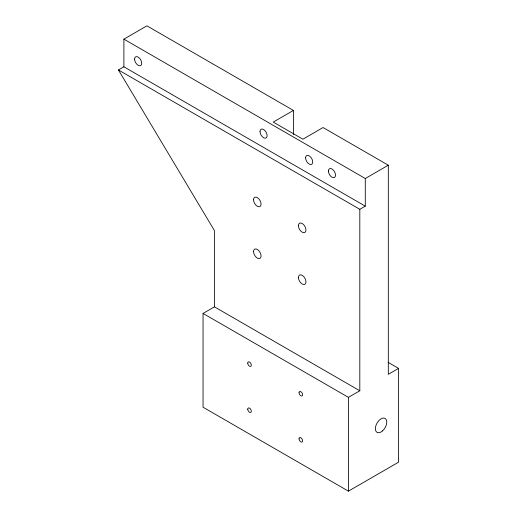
<?xml version="1.0" encoding="UTF-8"?>
<svg xmlns="http://www.w3.org/2000/svg" width="517" height="517" viewBox="0 0 517 517"><rect width="100%" height="100%" fill="white"/><g stroke="black" fill="none" stroke-linecap="round" stroke-linejoin="round"><path stroke-width="0.78" d="M123.899 39.143L365.286 178.507L365.286 206.154L123.899 66.79L123.899 39.143L146.931 25.85L293.43 110.431L293.43 134.543M118.425 69.95L359.813 209.314L359.813 390.774L214.452 306.852L214.452 230.634L118.425 69.95L123.899 66.79M293.43 110.431L273.247 122.083L302.891 139.196L323.073 127.544L388.312 165.214L388.312 374.314L398.575 368.395L398.575 462.185L348.413 491.15L203.052 407.228L203.052 313.431L214.452 306.852M365.286 178.507L388.312 165.214M359.813 209.314L365.286 206.154M203.052 313.431L348.413 397.353L359.813 390.774M388.177 362.391L398.575 368.395M348.413 397.353L348.413 491.15M382.548 430.9A8.059 4.653 -60 0 0 385.107 418.415A8.059 4.653 -60 0 0 375.568 426.868A8.059 4.653 -60 0 0 382.548 430.9M134.588 59.138A5.041 2.908 60 0 0 139.933 65.788A5.041 2.908 60 0 0 139.933 58.66A5.041 2.908 60 0 0 134.588 59.138M259.999 131.544A5.041 2.908 60 0 0 265.344 138.194A5.041 2.908 60 0 0 265.344 131.066A5.041 2.908 60 0 0 259.999 131.544M305.599 157.872A5.041 2.908 60 0 0 310.943 164.522A5.041 2.908 60 0 0 310.943 157.394A5.041 2.908 60 0 0 305.599 157.872M328.405 171.037A5.041 2.908 60 0 0 333.749 177.686A5.041 2.908 60 0 0 333.749 170.558A5.041 2.908 60 0 0 328.405 171.037M298.419 225.677A5.332 3.076 60 0 0 304.074 232.708A5.332 3.076 60 0 0 304.074 225.166A5.332 3.076 60 0 0 298.419 225.677M253.537 199.762A5.332 3.076 60 0 0 259.191 206.794A5.332 3.076 60 0 0 259.191 199.252A5.332 3.076 60 0 0 253.537 199.762M298.419 277.506A5.332 3.076 60 0 0 304.074 284.537A5.332 3.076 60 0 0 304.074 276.996A5.332 3.076 60 0 0 298.419 277.506M253.537 251.592A5.332 3.076 60 0 0 259.191 258.623A5.332 3.076 60 0 0 259.191 251.088A5.332 3.076 60 0 0 253.537 251.592M247.753 363.102A2.52 1.454 60 0 0 250.428 366.43A2.52 1.454 60 0 0 250.428 362.863A2.52 1.454 60 0 0 247.753 363.102M299.059 438.797A2.52 1.454 60 0 0 301.734 442.119A2.52 1.454 60 0 0 301.734 438.558A2.52 1.454 60 0 0 299.059 438.797M247.753 409.173A2.52 1.454 60 0 0 250.428 412.501A2.52 1.454 60 0 0 250.428 408.941A2.52 1.454 60 0 0 247.753 409.173M299.059 392.726A2.52 1.454 60 0 0 301.734 396.048A2.52 1.454 60 0 0 301.734 392.487A2.52 1.454 60 0 0 299.059 392.726"/></g></svg>
